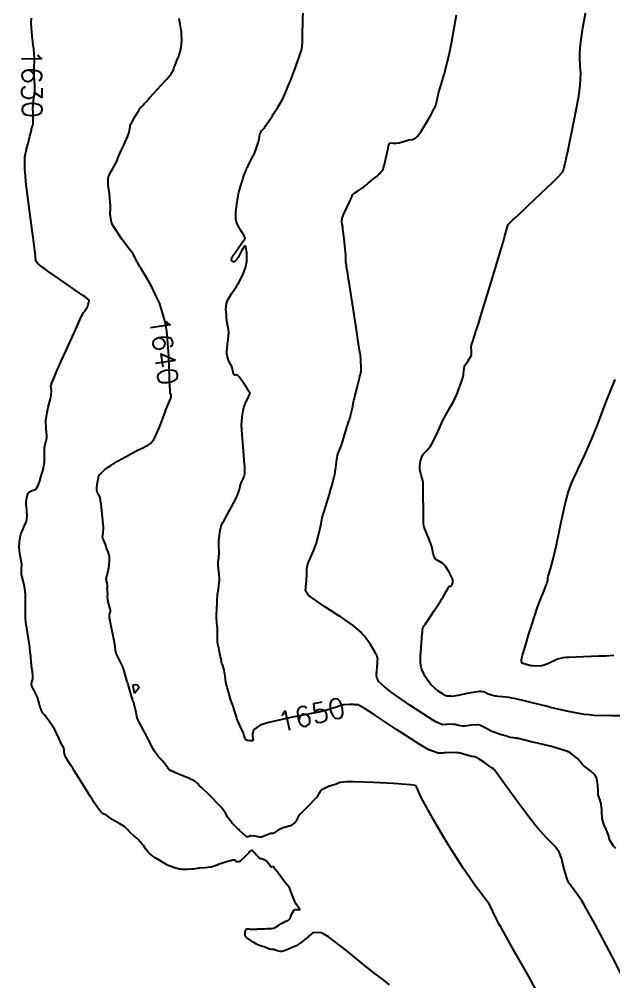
# Model space of a CAD drawing. Header units: metres. Extents: x 837477 to 838477, y 1189014 to 1191014.
# Drawn here: x 837598.3 to 837711.5, y 1189163.6 to 1189346.8 of the extents above; entities that cross this region are included whole.
import ezdxf

# ---------------------------------------------------------------- set-up
doc = ezdxf.new("R2010")
doc.units = ezdxf.units.M
doc.header["$LTSCALE"] = 0.3
doc.layers.add('COTAS 10', color=1, linetype='Continuous')
doc.styles.get("Standard").update_dxf_attribs({"font": 'simplex.shx'})

msp = doc.modelspace()

# ---------------------------------------------------------------- linework, layer by layer
at = {"layer": 'COTAS 10'}
for points, elevation in [([(837713.081, 1189164.614), (837711.18, 1189168.346), (837710.622, 1189169.421), (837710.049, 1189170.514), (837707.862, 1189174.614), (837705.85, 1189178.184), (837705.386, 1189178.943), (837704.964, 1189179.603), (837703.778, 1189181.159), (837702.957, 1189182.271), (837702.765, 1189182.651), (837702.588, 1189183.062), (837702.076, 1189184.809), (837701.667, 1189186.524), (837701.555, 1189186.916), (837701.444, 1189187.272), (837701.046, 1189188.258), (837700.451, 1189189.121), (837700.216, 1189189.399), (837699.949, 1189189.694), (837698.732, 1189190.904), (837696.965, 1189192.834), (837696.353, 1189193.583), (837695.687, 1189194.425), (837692.838, 1189198.244), (837688.704, 1189203.968), (837688.654, 1189204.018), (837688.637, 1189204.03), (837688.618, 1189204.041), (837688.537, 1189204.074), (837688.222, 1189204.277), (837688.054, 1189204.394), (837687.852, 1189204.539), (837686.835, 1189205.283), (837685.787, 1189206.011), (837685.565, 1189206.146), (837685.374, 1189206.251), (837684.93, 1189206.388), (837684.528, 1189206.417), (837684.363, 1189206.454), (837684.175, 1189206.504), (837683.299, 1189206.791), (837682.252, 1189207.077), (837681.955, 1189207.127), (837681.654, 1189207.163), (837680.546, 1189207.189), (837679.469, 1189207.133), (837679.189, 1189207.118), (837678.917, 1189207.103), (837678.002, 1189207.051), (837676.265, 1189207.719), (837675.474, 1189208.158), (837674.55, 1189208.706), (837670.094, 1189211.604), (837665.728, 1189214.518), (837664.86, 1189215.077), (837664.14, 1189215.528), (837662.77, 1189216.264), (837662.272, 1189216.302), (837662.1, 1189216.313), (837661.967, 1189216.321), (837661.915, 1189216.324), (837661.126, 1189216.369), (837660.213, 1189216.314), (837659.949, 1189216.263), (837659.68, 1189216.196), (837658.668, 1189215.822), (837656.747, 1189215.241), (837655.905, 1189215.043), (837654.927, 1189214.829), (837650.276, 1189213.921), (837645.774, 1189212.935), (837644.891, 1189212.671), (837644.165, 1189212.411), (837643.48, 1189211.938), (837642.856, 1189211.508), (837642.669, 1189210.724), (837642.652, 1189210.54), (837642.649, 1189210.37), (837642.76, 1189209.872), (837642.799, 1189209.554), (837642.751, 1189209.496), (837642.677, 1189209.452), (837642.194, 1189209.403), (837641.649, 1189209.518), (837641.534, 1189209.578), (837641.436, 1189209.65), (837641.215, 1189210.009), (837641.118, 1189210.373), (837641.099, 1189210.447), (837641.082, 1189210.51), (837641.05, 1189210.643), (837640.934, 1189210.921), (837640.865, 1189211.076), (837640.78, 1189211.264), (837640.339, 1189212.223), (837639.838, 1189213.384), (837639.715, 1189213.699), (837639.599, 1189214.012), (837639.237, 1189215.119), (837638.967, 1189216.021), (837638.909, 1189216.204), (837638.858, 1189216.358), (837638.736, 1189216.672), (837638.616, 1189216.997), (837638.567, 1189217.157), (837638.511, 1189217.348), (837638.249, 1189218.291), (837637.989, 1189219.228), (837637.933, 1189219.415), (837637.885, 1189219.571), (837637.771, 1189219.872), (837637.679, 1189220.22), (837637.646, 1189220.405), (837637.608, 1189220.629), (837637.441, 1189221.761), (837637.261, 1189222.913), (837637.215, 1189223.149), (837637.172, 1189223.349), (837637.029, 1189223.776), (837636.922, 1189223.951), (837636.901, 1189223.993), (837636.884, 1189224.032), (837636.854, 1189224.148), (837636.794, 1189224.495), (837636.758, 1189224.679), (837636.713, 1189224.901), (837636.483, 1189226.022), (837636.245, 1189227.142), (837636.196, 1189227.364), (837636.154, 1189227.548), (837636.062, 1189227.894), (837636.026, 1189228.209), (837636.02, 1189228.373), (837636.015, 1189228.571), (837636.008, 1189229.563), (837635.994, 1189230.672), (837635.984, 1189230.943), (837635.972, 1189231.198), (837635.905, 1189231.992), (837635.85, 1189232.812), (837635.844, 1189233.085), (837635.843, 1189233.377), (837635.873, 1189234.597), (837635.92, 1189235.712), (837635.929, 1189235.939), (837635.936, 1189236.129), (837635.948, 1189236.52), (837635.988, 1189236.894), (837636.013, 1189237.075), (837636.044, 1189237.288), (837636.206, 1189238.337), (837636.346, 1189239.554), (837636.363, 1189239.873), (837636.37, 1189240.185), (837636.316, 1189241.249), (837636.216, 1189242.098), (837636.194, 1189242.275), (837636.175, 1189242.426), (837636.129, 1189242.762), (837636.131, 1189243.1), (837636.142, 1189243.252), (837636.158, 1189243.431), (837636.257, 1189244.287), (837636.339, 1189245.217), (837636.346, 1189245.441), (837636.346, 1189245.65), (837636.285, 1189246.286), (837636.235, 1189246.96), (837636.242, 1189247.194), (837636.257, 1189247.448), (837636.385, 1189248.535), (837636.552, 1189249.561), (837636.591, 1189249.777), (837636.628, 1189249.963), (837636.739, 1189250.387), (837637.046, 1189250.987), (837637.206, 1189251.284), (837637.4, 1189251.638), (837638.372, 1189253.387), (837639.362, 1189255.249), (837639.567, 1189255.673), (837639.742, 1189256.057), (837640.124, 1189257.116), (837640.309, 1189257.84), (837640.36, 1189258.014), (837640.412, 1189258.175), (837640.597, 1189258.661), (837640.772, 1189259.049), (837640.817, 1189259.15), (837640.86, 1189259.247), (837641.004, 1189259.572), (837641.122, 1189259.878), (837641.149, 1189259.963), (837641.173, 1189260.049), (837641.242, 1189260.359), (837641.232, 1189261.2), (837641.207, 1189261.619), (837641.172, 1189262.12), (837640.966, 1189264.604), (837640.751, 1189267.04), (837640.711, 1189267.511), (837640.679, 1189267.894), (837640.632, 1189268.54), (837640.64, 1189268.617), (837640.644, 1189268.667), (837640.654, 1189268.77), (837640.655, 1189268.909), (837640.651, 1189268.957), (837640.646, 1189269.01), (837640.614, 1189269.236), (837640.6, 1189269.679), (837640.607, 1189269.869), (837640.617, 1189270.088), (837640.692, 1189271.121), (837640.87, 1189272.298), (837640.945, 1189272.608), (837641.031, 1189272.911), (837641.436, 1189273.945), (837641.833, 1189274.77), (837641.914, 1189274.941), (837641.982, 1189275.086), (837642.124, 1189275.403), (837642.176, 1189275.529), (837642.187, 1189275.554), (837642.197, 1189275.575), (837642.222, 1189275.617), (837642.231, 1189275.631), (837642.23, 1189275.634), (837642.228, 1189275.638), (837642.21, 1189275.65), (837642.151, 1189275.721), (837642.124, 1189275.762), (837642.092, 1189275.812), (837641.936, 1189276.069), (837641.645, 1189276.538), (837641.528, 1189276.722), (837641.395, 1189276.929), (837640.784, 1189277.875), (837640.159, 1189278.73), (837640.017, 1189278.881), (837639.889, 1189278.994), (837639.539, 1189279.094), (837639.313, 1189279.033), (837639.264, 1189279.045), (837639.22, 1189279.07), (837639.106, 1189279.267), (837639.018, 1189279.593), (837638.989, 1189279.699), (837638.96, 1189279.813), (837638.839, 1189280.281), (837638.65, 1189280.837), (837638.577, 1189281.005), (837638.494, 1189281.18), (837638.123, 1189281.864), (837637.829, 1189282.776), (837637.797, 1189283.095), (837637.785, 1189283.442), (837637.917, 1189284.936), (837638.106, 1189286.402), (837638.131, 1189286.732), (837638.143, 1189287.029), (837638.086, 1189287.826), (837637.962, 1189288.416), (837637.932, 1189288.582), (837637.903, 1189288.749), (837637.816, 1189289.364), (837637.74, 1189290.083), (837637.719, 1189290.316), (837637.698, 1189290.564), (837637.623, 1189291.583), (837637.745, 1189292.731), (837637.849, 1189293.061), (837637.983, 1189293.396), (837638.721, 1189294.649), (837639.614, 1189295.968), (837639.847, 1189296.344), (837640.073, 1189296.726), (837640.837, 1189298.146), (837641.398, 1189299.675), (837641.496, 1189300.126), (837641.569, 1189300.588), (837641.627, 1189302.356), (837641.401, 1189303.533), (837641.295, 1189303.623), (837641.171, 1189303.61), (837640.567, 1189302.709), (837639.926, 1189301.438), (837639.778, 1189301.191), (837639.643, 1189300.99), (837639.264, 1189300.644), (837638.996, 1189300.65), (837638.932, 1189300.67), (837638.871, 1189300.699), (837638.687, 1189300.872), (837638.77, 1189301.351), (837638.878, 1189301.572), (837639.023, 1189301.832), (837639.854, 1189303.09), (837640.725, 1189304.32), (837640.895, 1189304.561), (837641.033, 1189304.76), (837641.278, 1189305.12), (837641.178, 1189305.401), (837641.1, 1189305.549), (837641.001, 1189305.729), (837640.459, 1189306.635), (837639.896, 1189307.626), (837639.783, 1189307.86), (837639.688, 1189308.076), (837639.498, 1189308.71), (837639.489, 1189309.468), (837639.507, 1189309.763), (837639.535, 1189310.095), (837639.711, 1189311.599), (837639.958, 1189313.183), (837640.03, 1189313.565), (837640.105, 1189313.923), (837640.388, 1189315.01), (837640.68, 1189315.91), (837640.759, 1189316.149), (837640.838, 1189316.384), (837641.117, 1189317.196), (837641.351, 1189317.851), (837641.402, 1189317.986), (837641.446, 1189318.102), (837641.553, 1189318.354), (837641.689, 1189318.622), (837641.751, 1189318.747), (837641.824, 1189318.894), (837642.178, 1189319.609), (837642.536, 1189320.324), (837642.612, 1189320.471), (837642.678, 1189320.596), (837642.831, 1189320.861), (837642.977, 1189321.161), (837643.039, 1189321.308), (837643.11, 1189321.482), (837643.443, 1189322.341), (837643.768, 1189323.291), (837643.834, 1189323.522), (837643.889, 1189323.74), (837644.003, 1189324.415), (837644.103, 1189324.957), (837644.151, 1189325.091), (837644.206, 1189325.219), (837644.478, 1189325.622), (837644.876, 1189326.117), (837645.012, 1189326.302), (837645.158, 1189326.508), (837645.779, 1189327.425), (837646.458, 1189328.458), (837646.643, 1189328.738), (837646.825, 1189329.014), (837647.468, 1189329.986), (837648.093, 1189331.026), (837648.263, 1189331.345), (837648.433, 1189331.677), (837649.036, 1189332.988), (837649.684, 1189334.586), (837649.882, 1189335.098), (837650.088, 1189335.641), (837650.897, 1189337.855), (837651.604, 1189339.829), (837651.745, 1189340.22), (837651.863, 1189340.544), (837652.091, 1189341.153), (837652.168, 1189342.426), (837652.19, 1189343.169), (837652.214, 1189344.08), (837652.302, 1189348.779)], 1650), ([(837713.834, 1189214.206), (837711.055, 1189214.171), (837707.684, 1189214.269), (837706.761, 1189214.353), (837705.842, 1189214.462), (837702.557, 1189215.058), (837699.404, 1189215.803), (837698.568, 1189216.005), (837697.748, 1189216.204), (837694.917, 1189216.91), (837692.543, 1189217.47), (837692.011, 1189217.579), (837691.533, 1189217.667), (837690.256, 1189217.818), (837689.378, 1189217.876), (837689.151, 1189217.905), (837688.93, 1189217.94), (837688.193, 1189218.116), (837687.569, 1189218.338), (837687.42, 1189218.402), (837687.281, 1189218.468), (837686.868, 1189218.715), (837686.153, 1189218.827), (837685.825, 1189218.807), (837685.44, 1189218.766), (837683.58, 1189218.431), (837681.756, 1189218.058), (837681.394, 1189217.992), (837681.094, 1189217.942), (837680.526, 1189217.896), (837680.359, 1189217.941), (837680.311, 1189217.949), (837680.264, 1189217.955), (837680.087, 1189217.959), (837679.915, 1189217.95), (837679.871, 1189217.948), (837679.828, 1189217.945), (837679.682, 1189217.937), (837679.337, 1189218.09), (837679.168, 1189218.189), (837678.967, 1189218.312), (837677.978, 1189218.963), (837676.879, 1189219.876), (837676.609, 1189220.164), (837676.354, 1189220.468), (837675.558, 1189221.693), (837674.994, 1189222.908), (837674.885, 1189223.204), (837674.796, 1189223.484), (837674.647, 1189224.352), (837674.671, 1189225.386), (837674.692, 1189225.77), (837674.719, 1189226.197), (837674.866, 1189228.095), (837675.016, 1189229.848), (837675.045, 1189230.184), (837675.068, 1189230.456), (837675.106, 1189230.898), (837675.109, 1189230.923), (837675.11, 1189230.931), (837675.112, 1189230.939), (837675.12, 1189230.975), (837675.146, 1189231.031), (837675.159, 1189231.053), (837675.175, 1189231.077), (837675.253, 1189231.185), (837675.614, 1189231.711), (837675.808, 1189231.998), (837676.042, 1189232.346), (837677.23, 1189234.115), (837678.475, 1189236.013), (837678.746, 1189236.443), (837678.984, 1189236.831), (837679.578, 1189237.886), (837679.919, 1189238.516), (837679.998, 1189238.637), (837680.069, 1189238.734), (837680.272, 1189238.89), (837680.41, 1189238.904), (837680.442, 1189238.912), (837680.471, 1189238.921), (837680.551, 1189238.971), (837680.63, 1189239.092), (837680.659, 1189239.148), (837680.69, 1189239.212), (837680.827, 1189239.524), (837680.804, 1189240.079), (837680.735, 1189240.297), (837680.639, 1189240.543), (837680.064, 1189241.665), (837679.333, 1189242.753), (837679.139, 1189242.977), (837678.947, 1189243.169), (837678.285, 1189243.583), (837677.746, 1189243.823), (837677.633, 1189243.904), (837677.536, 1189243.991), (837677.314, 1189244.359), (837677.202, 1189244.726), (837677.175, 1189244.813), (837677.149, 1189244.893), (837677.066, 1189245.127), (837677.008, 1189245.343), (837676.998, 1189245.411), (837676.99, 1189245.483), (837676.981, 1189245.772), (837676.845, 1189246.362), (837676.756, 1189246.623), (837676.646, 1189246.927), (837676.064, 1189248.377), (837675.493, 1189249.807), (837675.389, 1189250.098), (837675.308, 1189250.344), (837675.213, 1189250.851), (837675.254, 1189251.306), (837675.259, 1189251.519), (837675.261, 1189251.768), (837675.248, 1189252.981), (837675.217, 1189254.282), (837675.208, 1189254.586), (837675.198, 1189254.867), (837675.164, 1189255.681), (837675.147, 1189256.37), (837675.15, 1189256.573), (837675.155, 1189256.78), (837675.199, 1189257.571), (837675.18, 1189258.45), (837675.144, 1189258.712), (837675.096, 1189258.984), (837674.816, 1189260.034), (837674.572, 1189261.122), (837674.546, 1189261.417), (837674.54, 1189261.709), (837674.668, 1189262.741), (837674.996, 1189263.652), (837675.116, 1189263.869), (837675.248, 1189264.07), (837675.83, 1189264.665), (837676.557, 1189265.52), (837676.782, 1189265.885), (837677.017, 1189266.306), (837677.947, 1189268.285), (837678.905, 1189270.41), (837679.156, 1189270.922), (837679.401, 1189271.401), (837680.237, 1189272.853), (837680.946, 1189274.039), (837681.11, 1189274.351), (837681.262, 1189274.655), (837681.695, 1189275.691), (837682.034, 1189276.645), (837682.126, 1189276.897), (837682.218, 1189277.145), (837682.543, 1189277.995), (837682.799, 1189278.794), (837682.848, 1189279.008), (837682.886, 1189279.22), (837682.946, 1189279.96), (837683.064, 1189280.683), (837683.14, 1189280.885), (837683.235, 1189281.086), (837683.734, 1189281.818), (837684.21, 1189282.552), (837684.291, 1189282.755), (837684.349, 1189282.958), (837684.375, 1189283.693), (837684.34, 1189284.426), (837684.36, 1189284.629), (837684.394, 1189284.831), (837684.624, 1189285.561), (837685.351, 1189287.723), (837685.698, 1189288.829), (837686.108, 1189290.153), (837688.115, 1189296.768), (837690.068, 1189303.286), (837690.444, 1189304.55), (837690.749, 1189305.58), (837691.256, 1189307.345), (837691.299, 1189307.551), (837691.311, 1189307.598), (837691.323, 1189307.641), (837691.369, 1189307.758), (837692.184, 1189308.556), (837692.682, 1189309.028), (837693.297, 1189309.609), (837696.498, 1189312.612), (837699.716, 1189315.654), (837700.341, 1189316.258), (837700.85, 1189316.76), (837701.73, 1189317.713), (837701.846, 1189317.993), (837701.874, 1189318.07), (837701.9, 1189318.146), (837701.983, 1189318.422), (837702.062, 1189318.736), (837702.087, 1189318.838), (837702.113, 1189318.945), (837702.218, 1189319.386), (837702.54, 1189320.893), (837702.704, 1189321.673), (837702.9, 1189322.61), (837703.875, 1189327.305), (837704.802, 1189332.203), (837704.968, 1189333.268), (837705.093, 1189334.207), (837705.217, 1189336.546), (837705.102, 1189337.85), (837705.076, 1189338.137), (837705.054, 1189338.391), (837704.998, 1189339.039), (837704.985, 1189339.668), (837704.991, 1189339.91), (837705, 1189340.181), (837705.067, 1189341.405), (837705.317, 1189343.48), (837705.443, 1189344.288), (837705.593, 1189345.197), (837706.337, 1189349.324)], 1670), ([(837668.788, 1189162.998), (837667.659, 1189163.831), (837665.791, 1189165.251), (837665.075, 1189165.822), (837664.272, 1189166.469), (837660.655, 1189169.447), (837657.127, 1189172.099), (837656.381, 1189172.54), (837655.735, 1189172.855), (837654.233, 1189172.935), (837653.485, 1189172.282), (837653.314, 1189172.134), (837653.159, 1189172), (837652.731, 1189171.637), (837652.358, 1189171.343), (837652.237, 1189171.253), (837652.109, 1189171.159), (837651.584, 1189170.788), (837651.009, 1189170.424), (837650.85, 1189170.335), (837650.69, 1189170.25), (837650.111, 1189169.985), (837649.546, 1189169.76), (837649.395, 1189169.7), (837649.246, 1189169.642), (837648.728, 1189169.441), (837648.218, 1189169.324), (837648.074, 1189169.32), (837647.93, 1189169.326), (837647.398, 1189169.45), (837646.9, 1189169.613), (837646.776, 1189169.645), (837646.658, 1189169.671), (837646.285, 1189169.716), (837645.962, 1189169.752), (837645.876, 1189169.772), (837645.792, 1189169.796), (837645.502, 1189169.919), (837645.157, 1189170.078), (837645.038, 1189170.125), (837644.909, 1189170.173), (837644.36, 1189170.356), (837643.823, 1189170.539), (837643.702, 1189170.587), (837643.592, 1189170.634), (837643.295, 1189170.792), (837643.024, 1189170.971), (837642.931, 1189171.03), (837642.829, 1189171.093), (837642.397, 1189171.357), (837641.985, 1189171.617), (837641.896, 1189171.677), (837641.817, 1189171.733), (837641.626, 1189171.893), (837641.511, 1189172.025), (837641.482, 1189172.062), (837641.453, 1189172.101), (837641.356, 1189172.243), (837641.285, 1189172.386), (837641.272, 1189172.425), (837641.262, 1189172.464), (837641.249, 1189172.602), (837641.255, 1189172.744), (837641.256, 1189172.786), (837641.256, 1189172.829), (837641.257, 1189172.994), (837641.279, 1189173.17), (837641.293, 1189173.221), (837641.311, 1189173.272), (837641.406, 1189173.464), (837641.565, 1189173.607), (837641.624, 1189173.627), (837641.689, 1189173.639), (837641.976, 1189173.614), (837642.324, 1189173.558), (837642.427, 1189173.55), (837642.533, 1189173.546), (837642.939, 1189173.559), (837643.39, 1189173.591), (837643.524, 1189173.599), (837643.661, 1189173.606), (837644.189, 1189173.627), (837644.713, 1189173.645), (837644.848, 1189173.651), (837644.978, 1189173.656), (837645.413, 1189173.675), (837645.796, 1189173.689), (837645.894, 1189173.69), (837645.989, 1189173.691), (837646.303, 1189173.686), (837646.685, 1189173.77), (837646.823, 1189173.828), (837646.975, 1189173.9), (837647.637, 1189174.283), (837648.293, 1189174.688), (837648.44, 1189174.774), (837648.572, 1189174.849), (837648.926, 1189175.026), (837649.178, 1189175.129), (837649.246, 1189175.157), (837649.313, 1189175.185), (837649.551, 1189175.288), (837649.793, 1189175.537), (837649.862, 1189175.658), (837649.933, 1189175.802), (837650.197, 1189176.508), (837650.528, 1189177.151), (837650.64, 1189177.255), (837650.761, 1189177.326), (837651.272, 1189177.315), (837651.643, 1189177.238), (837651.676, 1189177.268), (837651.678, 1189177.32), (837651.431, 1189177.693), (837650.99, 1189178.347), (837650.869, 1189178.577), (837650.749, 1189178.827), (837650.323, 1189179.907), (837649.944, 1189180.922), (837649.854, 1189181.133), (837649.77, 1189181.312), (837649.521, 1189181.704), (837649.166, 1189182.117), (837649.015, 1189182.309), (837648.842, 1189182.535), (837648.028, 1189183.635), (837647.241, 1189184.707), (837647.086, 1189184.917), (837646.957, 1189185.088), (837646.717, 1189185.391), (837646.635, 1189185.43), (837646.607, 1189185.436), (837646.576, 1189185.439), (837646.443, 1189185.43), (837646.321, 1189185.41), (837646.276, 1189185.401), (837646.238, 1189185.39), (837646.152, 1189185.49), (837646.102, 1189185.556), (837646.04, 1189185.638), (837645.719, 1189186.073), (837645.325, 1189186.52), (837645.217, 1189186.61), (837645.109, 1189186.685), (837644.721, 1189186.834), (837644.347, 1189186.937), (837644.248, 1189186.983), (837644.151, 1189187.037), (837643.813, 1189187.295), (837643.5, 1189187.605), (837643.418, 1189187.691), (837643.338, 1189187.778), (837643.063, 1189188.095), (837642.829, 1189188.357), (837642.774, 1189188.409), (837642.724, 1189188.453), (837642.577, 1189188.54), (837642.481, 1189188.564), (837642.462, 1189188.568), (837642.447, 1189188.572), (837642.422, 1189188.578), (837642.235, 1189188.388), (837642.118, 1189188.267), (837641.973, 1189188.118), (837641.214, 1189187.335), (837640.406, 1189186.6), (837640.23, 1189186.482), (837640.076, 1189186.4), (837639.691, 1189186.413), (837639.47, 1189186.611), (837639.419, 1189186.647), (837639.371, 1189186.675), (837639.234, 1189186.707), (837639.117, 1189186.69), (837639.083, 1189186.686), (837639.047, 1189186.683), (837638.91, 1189186.676), (837638.553, 1189186.598), (837638.379, 1189186.551), (837638.172, 1189186.492), (837637.151, 1189186.186), (837636.129, 1189185.857), (837635.921, 1189185.784), (837635.746, 1189185.719), (837635.384, 1189185.549), (837635.029, 1189185.434), (837634.859, 1189185.404), (837634.657, 1189185.374), (837633.668, 1189185.273), (837632.656, 1189185.184), (837632.44, 1189185.162), (837632.253, 1189185.141), (837631.807, 1189185.074), (837631.408, 1189185.014), (837631.248, 1189184.997), (837631.068, 1189184.98), (837630.243, 1189184.918), (837629.283, 1189184.933), (837629.019, 1189184.965), (837628.754, 1189185.009), (837627.803, 1189185.268), (837627.004, 1189185.562), (837626.836, 1189185.628), (837626.69, 1189185.687), (837626.357, 1189185.847), (837626.04, 1189186.04), (837625.904, 1189186.12), (837625.749, 1189186.212), (837625.015, 1189186.641), (837624.275, 1189187.081), (837624.115, 1189187.18), (837623.975, 1189187.269), (837623.631, 1189187.507), (837623.423, 1189187.673), (837623.368, 1189187.717), (837623.314, 1189187.759), (837623.131, 1189187.904), (837622.9, 1189188.139), (837622.816, 1189188.239), (837622.725, 1189188.353), (837622.323, 1189188.89), (837621.892, 1189189.477), (837621.781, 1189189.623), (837621.674, 1189189.763), (837621.318, 1189190.208), (837620.921, 1189190.636), (837620.787, 1189190.764), (837620.643, 1189190.898), (837620.038, 1189191.416), (837619.452, 1189191.922), (837619.32, 1189192.048), (837619.2, 1189192.168), (837618.879, 1189192.55), (837618.507, 1189192.924), (837618.357, 1189193.039), (837618.185, 1189193.159), (837617.394, 1189193.635), (837616.531, 1189194.132), (837616.315, 1189194.266), (837616.108, 1189194.398), (837615.444, 1189194.858), (837614.917, 1189195.22), (837614.797, 1189195.289), (837614.688, 1189195.345), (837614.39, 1189195.435), (837614.089, 1189195.602), (837613.98, 1189195.707), (837613.858, 1189195.836), (837613.325, 1189196.513), (837612.491, 1189197.75), (837612.18, 1189198.232), (837611.835, 1189198.775), (837610.301, 1189201.243), (837608.79, 1189203.68), (837608.459, 1189204.203), (837608.167, 1189204.661), (837607.428, 1189205.77), (837607.039, 1189206.406), (837606.967, 1189206.567), (837606.911, 1189206.72), (837606.838, 1189207.217), (837606.839, 1189207.612), (837606.83, 1189207.702), (837606.817, 1189207.783), (837606.735, 1189208.003), (837606.531, 1189208.381), (837606.441, 1189208.561), (837606.335, 1189208.774), (837605.834, 1189209.818), (837605.334, 1189210.869), (837605.231, 1189211.087), (837605.142, 1189211.274), (837604.948, 1189211.683), (837604.742, 1189212.031), (837604.645, 1189212.178), (837604.532, 1189212.348), (837603.982, 1189213.144), (837603.395, 1189213.959), (837603.259, 1189214.14), (837603.134, 1189214.301), (837602.779, 1189214.722), (837602.496, 1189215.192), (837602.416, 1189215.384), (837602.336, 1189215.603), (837602.042, 1189216.617), (837601.707, 1189217.724), (837601.601, 1189218.002), (837601.488, 1189218.268), (837601.033, 1189219.122), (837600.679, 1189219.831), (837600.63, 1189220.005), (837600.604, 1189220.17), (837600.685, 1189220.682), (837600.833, 1189221.245), (837600.847, 1189221.441), (837600.85, 1189221.655), (837600.766, 1189222.574), (837600.619, 1189223.659), (837600.582, 1189223.978), (837600.548, 1189224.305), (837600.438, 1189225.553), (837600.308, 1189226.905), (837600.26, 1189227.298), (837600.208, 1189227.698), (837599.976, 1189229.209), (837599.747, 1189230.594), (837599.695, 1189230.915), (837599.649, 1189231.208), (837599.525, 1189232.042), (837599.461, 1189232.803), (837599.452, 1189233.051), (837599.447, 1189233.315), (837599.462, 1189234.405), (837599.482, 1189235.583), (837599.48, 1189235.904), (837599.475, 1189236.222), (837599.431, 1189237.351), (837599.317, 1189238.454), (837599.268, 1189238.757), (837599.211, 1189239.058), (837598.943, 1189240.133), (837598.714, 1189241.098), (837598.682, 1189241.329), (837598.663, 1189241.544), (837598.709, 1189242.192), (837598.761, 1189242.861), (837598.747, 1189243.09), (837598.719, 1189243.338), (837598.515, 1189244.391), (837598.307, 1189245.56), (837598.278, 1189245.88), (837598.262, 1189246.2), (837598.304, 1189247.343), (837598.507, 1189248.458), (837598.591, 1189248.76), (837598.688, 1189249.06), (837599.14, 1189250.116), (837599.561, 1189251.093), (837599.638, 1189251.342), (837599.698, 1189251.582), (837599.77, 1189252.371), (837599.722, 1189253.053), (837599.705, 1189253.225), (837599.688, 1189253.39), (837599.613, 1189253.928), (837599.58, 1189254.512), (837599.589, 1189254.706), (837599.606, 1189254.915), (837599.73, 1189255.784), (837599.988, 1189256.566), (837600.088, 1189256.719), (837600.201, 1189256.844), (837600.714, 1189257.067), (837601.242, 1189257.226), (837601.365, 1189257.311), (837601.477, 1189257.414), (837601.796, 1189257.935), (837602.035, 1189258.579), (837602.097, 1189258.76), (837602.157, 1189258.942), (837602.36, 1189259.606), (837602.553, 1189260.28), (837602.608, 1189260.469), (837602.662, 1189260.658), (837602.865, 1189261.346), (837603.018, 1189262.162), (837603.043, 1189262.43), (837603.06, 1189262.718), (837603.055, 1189263.913), (837603.063, 1189265.084), (837603.088, 1189265.358), (837603.123, 1189265.609), (837603.331, 1189266.33), (837603.508, 1189267.068), (837603.524, 1189267.33), (837603.526, 1189267.617), (837603.41, 1189268.86), (837603.342, 1189270.346), (837603.373, 1189270.786), (837603.426, 1189271.238), (837603.799, 1189272.976), (837604.2, 1189274.567), (837604.271, 1189274.927), (837604.325, 1189275.252), (837604.374, 1189276.134), (837604.323, 1189276.668), (837604.314, 1189276.773), (837604.306, 1189276.86), (837604.298, 1189277.023), (837604.303, 1189277.062), (837604.305, 1189277.072), (837604.306, 1189277.082), (837604.312, 1189277.111), (837604.385, 1189277.31), (837604.43, 1189277.426), (837604.484, 1189277.568), (837604.766, 1189278.302), (837605.211, 1189279.377), (837605.367, 1189279.734), (837605.538, 1189280.117), (837606.275, 1189281.717), (837607.146, 1189283.605), (837607.401, 1189284.17), (837607.663, 1189284.753), (837608.659, 1189287.013), (837609.52, 1189288.986), (837609.696, 1189289.389), (837609.845, 1189289.73), (837610.16, 1189290.442), (837610.34, 1189290.765), (837610.405, 1189290.861), (837610.476, 1189290.959), (837610.785, 1189291.333), (837611.094, 1189291.748), (837611.166, 1189291.871), (837611.231, 1189291.998), (837611.413, 1189292.485), (837611.521, 1189292.927), (837611.539, 1189293.024), (837611.552, 1189293.11), (837611.555, 1189293.333), (837610.801, 1189293.952), (837610.336, 1189294.288), (837609.761, 1189294.696), (837606.759, 1189296.764), (837603.718, 1189298.859), (837603.119, 1189299.285), (837602.624, 1189299.643), (837601.713, 1189300.375), (837601.533, 1189300.633), (837601.5, 1189300.692), (837601.474, 1189300.745), (837601.441, 1189300.893), (837601.267, 1189302.352), (837601.153, 1189303.231), (837601.01, 1189304.317), (837600.254, 1189309.959), (837599.543, 1189315.847), (837599.428, 1189317.088), (837599.348, 1189318.16), (837599.356, 1189320.629), (837599.566, 1189321.761), (837599.614, 1189321.99), (837599.658, 1189322.183), (837599.781, 1189322.577), (837599.918, 1189322.978), (837599.972, 1189323.176), (837600.032, 1189323.411), (837600.304, 1189324.574), (837600.569, 1189325.728), (837600.625, 1189325.958), (837600.673, 1189326.151), (837600.78, 1189326.519), (837600.835, 1189326.635), (837600.863, 1189326.699), (837600.91, 1189326.814), (837600.933, 1189327.184), (837600.932, 1189327.376), (837600.927, 1189327.608), (837600.884, 1189328.769), (837600.871, 1189330.093), (837600.885, 1189330.426), (837600.907, 1189330.746), (837601.051, 1189331.78), (837601.198, 1189332.733), (837601.222, 1189333.001), (837601.238, 1189333.27), (837601.236, 1189334.258), (837601.188, 1189335.105), (837601.175, 1189335.287), (837601.162, 1189335.445), (837601.116, 1189335.825), (837601.092, 1189336.262), (837601.092, 1189336.456), (837601.095, 1189336.682), (837601.132, 1189337.762), (837601.165, 1189338.929), (837601.165, 1189339.209), (837601.162, 1189339.471), (837601.12, 1189340.261), (837601.021, 1189341.195), (837600.983, 1189341.547), (837600.939, 1189341.939), (837600.741, 1189343.693), (837600.605, 1189345.149), (837600.578, 1189345.434), (837600.556, 1189345.818), (837600.544, 1189346.159), (837600.587, 1189347.039)], 1630), ([(837696.809, 1189161.714), (837695.747, 1189163.747), (837695.302, 1189164.555), (837694.791, 1189165.468), (837692.401, 1189169.649), (837690.08, 1189173.734), (837689.612, 1189174.588), (837689.22, 1189175.32), (837688.437, 1189176.961), (837688.016, 1189177.874), (837687.852, 1189178.149), (837687.668, 1189178.432), (837686.834, 1189179.533), (837685.627, 1189181.109), (837685.208, 1189181.692), (837684.752, 1189182.34), (837682.799, 1189185.209), (837680.575, 1189188.658), (837679.948, 1189189.67), (837679.316, 1189190.709), (837676.992, 1189194.667), (837675.102, 1189198.061), (837674.743, 1189198.743), (837674.455, 1189199.314), (837674.009, 1189200.446), (837673.828, 1189200.787), (837673.708, 1189200.86), (837673.557, 1189200.923), (837672.759, 1189201.071), (837671.076, 1189201.188), (837670.367, 1189201.231), (837669.554, 1189201.278), (837665.742, 1189201.49), (837662.034, 1189201.643), (837661.286, 1189201.654), (837660.658, 1189201.651), (837659.4, 1189201.526), (837658.992, 1189201.341), (837658.9, 1189201.3), (837658.818, 1189201.263), (837658.599, 1189201.169), (837658.394, 1189201.097), (837658.322, 1189201.075), (837658.241, 1189201.051), (837657.893, 1189200.96), (837657.437, 1189200.82), (837657.289, 1189200.766), (837657.132, 1189200.705), (837656.487, 1189200.434), (837655.884, 1189200.099), (837655.753, 1189199.998), (837655.638, 1189199.895), (837655.355, 1189199.494), (837655.179, 1189199.12), (837655.132, 1189199.034), (837655.086, 1189198.955), (837654.927, 1189198.733), (837654.614, 1189198.401), (837654.472, 1189198.253), (837654.305, 1189198.08), (837653.502, 1189197.254), (837652.654, 1189196.381), (837652.459, 1189196.18), (837652.282, 1189195.996), (837651.784, 1189195.476), (837651.449, 1189195.073), (837651.373, 1189194.963), (837651.305, 1189194.853), (837651.12, 1189194.461), (837650.922, 1189194.085), (837650.845, 1189193.986), (837650.759, 1189193.888), (837650.367, 1189193.55), (837649.884, 1189193.269), (837649.74, 1189193.207), (837649.592, 1189193.152), (837649.019, 1189193.011), (837648.403, 1189192.838), (837648.228, 1189192.763), (837648.05, 1189192.675), (837647.388, 1189192.262), (837646.826, 1189191.89), (837646.712, 1189191.829), (837646.615, 1189191.786), (837646.413, 1189191.785), (837646.196, 1189191.81), (837646.089, 1189191.784), (837645.962, 1189191.744), (837645.335, 1189191.482), (837644.709, 1189191.201), (837644.582, 1189191.15), (837644.475, 1189191.109), (837644.258, 1189191.057), (837644.033, 1189191.099), (837643.921, 1189191.118), (837643.787, 1189191.14), (837643.127, 1189191.247), (837642.448, 1189191.312), (837642.302, 1189191.309), (837642.176, 1189191.296), (837641.874, 1189191.171), (837641.603, 1189191.148), (837641.497, 1189191.199), (837641.377, 1189191.275), (837640.829, 1189191.76), (837640.222, 1189192.37), (837640.064, 1189192.526), (837639.911, 1189192.676), (837639.395, 1189193.17), (837638.939, 1189193.624), (837638.823, 1189193.748), (837638.711, 1189193.872), (837638.345, 1189194.314), (837638.02, 1189194.783), (837637.934, 1189194.923), (837637.85, 1189195.068), (837637.561, 1189195.631), (837636.936, 1189196.504), (837636.64, 1189196.845), (837636.291, 1189197.228), (837634.585, 1189198.97), (837632.892, 1189200.625), (837632.55, 1189200.953), (837632.263, 1189201.225), (837631.686, 1189201.737), (837631.504, 1189201.858), (837631.465, 1189201.882), (837631.432, 1189201.903), (837631.355, 1189201.946), (837631, 1189202.097), (837630.791, 1189202.186), (837630.534, 1189202.295), (837629.206, 1189202.858), (837627.881, 1189203.42), (837627.626, 1189203.527), (837627.42, 1189203.615), (837627.08, 1189203.757), (837627.048, 1189203.767), (837627.037, 1189203.771), (837627.024, 1189203.775), (837626.967, 1189203.793), (837626.911, 1189203.815), (837626.899, 1189203.822), (837626.888, 1189203.828), (837626.86, 1189203.854), (837626.719, 1189204.04), (837626.637, 1189204.148), (837626.537, 1189204.281), (837626.02, 1189204.965), (837625.484, 1189205.657), (837625.372, 1189205.795), (837625.276, 1189205.909), (837625.059, 1189206.127), (837624.853, 1189206.343), (837624.763, 1189206.456), (837624.66, 1189206.592), (837624.169, 1189207.275), (837623.707, 1189207.956), (837623.622, 1189208.09), (837623.556, 1189208.202), (837623.47, 1189208.409), (837623.401, 1189208.632), (837623.345, 1189208.753), (837623.273, 1189208.9), (837622.882, 1189209.646), (837622.482, 1189210.387), (837622.405, 1189210.531), (837622.343, 1189210.65), (837622.241, 1189210.857), (837622.131, 1189211.079), (837622.063, 1189211.206), (837621.979, 1189211.362), (837621.544, 1189212.163), (837621.105, 1189212.969), (837621.019, 1189213.127), (837620.948, 1189213.257), (837620.821, 1189213.493), (837620.746, 1189213.778), (837620.709, 1189213.939), (837620.664, 1189214.136), (837620.442, 1189215.142), (837620.214, 1189216.153), (837620.167, 1189216.353), (837620.125, 1189216.519), (837620.031, 1189216.828), (837619.981, 1189216.916), (837619.967, 1189216.941), (837619.953, 1189216.967), (837619.904, 1189217.066), (837619.801, 1189217.382), (837619.753, 1189217.545), (837619.697, 1189217.74), (837619.15, 1189219.689), (837619.095, 1189219.88), (837619.049, 1189220.037), (837618.954, 1189220.322), (837618.861, 1189220.593), (837618.816, 1189220.74), (837618.763, 1189220.918), (837618.501, 1189221.824), (837618.235, 1189222.741), (837618.18, 1189222.926), (837618.131, 1189223.081), (837618.021, 1189223.395), (837617.903, 1189223.644), (837617.849, 1189223.76), (837617.786, 1189223.895), (837617.484, 1189224.551), (837617.175, 1189225.199), (837617.107, 1189225.329), (837617.048, 1189225.438), (837616.899, 1189225.654), (837616.798, 1189225.853), (837616.768, 1189225.952), (837616.737, 1189226.069), (837616.619, 1189226.65), (837616.498, 1189227.362), (837616.432, 1189227.764), (837616.314, 1189228.502), (837616.151, 1189229.425), (837616.089, 1189229.742), (837616.021, 1189230.087), (837615.715, 1189231.555), (837615.472, 1189232.895), (837615.443, 1189233.158), (837615.43, 1189233.374), (837615.524, 1189233.764), (837615.632, 1189234.009), (837615.628, 1189234.134), (837615.611, 1189234.283), (837615.426, 1189235.026), (837615.206, 1189235.866), (837615.166, 1189236.076), (837615.134, 1189236.276), (837615.096, 1189236.916), (837615.103, 1189237.449), (837615.099, 1189237.581), (837615.094, 1189237.706), (837615.055, 1189238.103), (837615.024, 1189238.398), (837615.024, 1189238.459), (837615.027, 1189238.511), (837615.068, 1189238.626), (837615.094, 1189238.783), (837615.088, 1189238.862), (837615.076, 1189238.957), (837614.986, 1189239.427), (837614.885, 1189239.905), (837614.866, 1189240.005), (837614.852, 1189240.09), (837614.835, 1189240.279), (837614.88, 1189240.508), (837614.905, 1189240.619), (837614.935, 1189240.75), (837615.239, 1189242.038), (837615.269, 1189242.169), (837615.294, 1189242.279), (837615.339, 1189242.506), (837615.364, 1189242.732), (837615.375, 1189242.842), (837615.389, 1189242.973), (837615.454, 1189243.616), (837615.459, 1189244.368), (837615.434, 1189244.568), (837615.398, 1189244.764), (837615.173, 1189245.439), (837614.933, 1189245.987), (837614.887, 1189246.102), (837614.85, 1189246.202), (837614.791, 1189246.428), (837614.748, 1189246.631), (837614.72, 1189246.715), (837614.687, 1189246.811), (837614.509, 1189247.259), (837614.321, 1189247.71), (837614.28, 1189247.807), (837614.244, 1189247.892), (837614.157, 1189248.102), (837614.138, 1189248.322), (837614.146, 1189248.414), (837614.16, 1189248.52), (837614.256, 1189249.012), (837614.308, 1189249.92), (837614.294, 1189250.287), (837614.268, 1189250.705), (837614.069, 1189252.634), (837613.839, 1189254.475), (837613.792, 1189254.837), (837613.753, 1189255.136), (837613.674, 1189255.681), (837613.602, 1189255.875), (837613.566, 1189255.951), (837613.525, 1189256.038), (837613.32, 1189256.435), (837613.123, 1189256.858), (837613.086, 1189256.962), (837613.056, 1189257.059), (837613.013, 1189257.364), (837613.021, 1189257.594), (837613.024, 1189257.645), (837613.027, 1189257.691), (837613.041, 1189257.81), (837613.081, 1189258.03), (837613.101, 1189258.139), (837613.124, 1189258.269), (837613.242, 1189258.913), (837613.359, 1189259.55), (837613.382, 1189259.676), (837613.402, 1189259.781), (837613.442, 1189259.974), (837613.462, 1189260.024), (837613.469, 1189260.037), (837613.477, 1189260.051), (837613.514, 1189260.097), (837613.64, 1189260.219), (837613.705, 1189260.28), (837613.782, 1189260.352), (837614.169, 1189260.711), (837614.556, 1189261.067), (837614.633, 1189261.138), (837614.697, 1189261.197), (837614.822, 1189261.309), (837614.984, 1189261.417), (837615.071, 1189261.473), (837615.178, 1189261.541), (837615.716, 1189261.883), (837616.262, 1189262.231), (837616.372, 1189262.303), (837616.465, 1189262.364), (837616.655, 1189262.498), (837616.858, 1189262.625), (837616.959, 1189262.682), (837617.08, 1189262.75), (837617.68, 1189263.073), (837618.338, 1189263.426), (837618.495, 1189263.512), (837618.641, 1189263.593), (837619.08, 1189263.841), (837619.495, 1189264.076), (837619.626, 1189264.148), (837619.764, 1189264.223), (837620.323, 1189264.519), (837620.919, 1189264.821), (837621.081, 1189264.9), (837621.242, 1189264.976), (837621.812, 1189265.234), (837622.378, 1189265.507), (837622.536, 1189265.594), (837622.695, 1189265.685), (837623.273, 1189266.051), (837623.904, 1189266.817), (837624.096, 1189267.16), (837624.295, 1189267.559), (837625.078, 1189269.472), (837625.841, 1189271.517), (837626.028, 1189272), (837626.205, 1189272.447), (837626.756, 1189273.759), (837627.113, 1189274.656), (837627.167, 1189274.84), (837627.203, 1189274.997), (837627.17, 1189275.335), (837627.045, 1189275.49), (837627.022, 1189275.532), (837627.004, 1189275.573), (837626.982, 1189275.719), (837626.987, 1189275.851), (837626.987, 1189275.884), (837626.986, 1189275.916), (837626.977, 1189276.017), (837626.93, 1189277.106), (837626.904, 1189277.761), (837626.874, 1189278.569), (837626.72, 1189282.76), (837626.334, 1189287.46), (837626.156, 1189288.588), (837625.948, 1189289.641), (837624.943, 1189292.817), (837624.215, 1189294.367), (837623.787, 1189295.275), (837623.484, 1189295.874), (837623.188, 1189296.439), (837622.182, 1189298.186), (837621.39, 1189299.445), (837621.229, 1189299.702), (837621.094, 1189299.919), (837620.819, 1189300.372), (837620.714, 1189300.56), (837620.687, 1189300.61), (837620.66, 1189300.659), (837620.567, 1189300.828), (837620.482, 1189301.015), (837620.459, 1189301.075), (837620.437, 1189301.139), (837620.36, 1189301.402), (837619.926, 1189302.118), (837619.679, 1189302.468), (837619.377, 1189302.884), (837617.824, 1189304.935), (837616.315, 1189307.167), (837616.039, 1189307.697), (837615.825, 1189308.19), (837615.565, 1189309.65), (837615.63, 1189311.001), (837615.62, 1189311.424), (837615.598, 1189311.867), (837615.418, 1189313.646), (837615.223, 1189315.261), (837615.191, 1189315.602), (837615.17, 1189315.896), (837615.172, 1189316.573), (837615.347, 1189317.079), (837615.435, 1189317.264), (837615.539, 1189317.47), (837616.056, 1189318.379), (837616.575, 1189319.275), (837616.68, 1189319.473), (837616.768, 1189319.649), (837616.947, 1189320.104), (837617.103, 1189320.559), (837617.176, 1189320.735), (837617.263, 1189320.933), (837617.686, 1189321.831), (837618.173, 1189322.868), (837618.3, 1189323.154), (837618.424, 1189323.44), (837618.844, 1189324.467), (837619.162, 1189325.323), (837619.222, 1189325.501), (837619.27, 1189325.652), (837619.342, 1189325.985), (837619.347, 1189326.168), (837619.352, 1189326.226), (837619.36, 1189326.286), (837619.402, 1189326.529), (837619.572, 1189326.95), (837619.661, 1189327.122), (837619.767, 1189327.318), (837620.299, 1189328.229), (837620.826, 1189329.107), (837620.929, 1189329.283), (837621.013, 1189329.429), (837621.162, 1189329.717), (837621.234, 1189329.842), (837621.27, 1189329.886), (837621.312, 1189329.933), (837621.521, 1189330.14), (837621.758, 1189330.367), (837621.817, 1189330.427), (837621.874, 1189330.487), (837622.058, 1189330.693), (837622.547, 1189331.242), (837622.796, 1189331.518), (837623.094, 1189331.847), (837624.582, 1189333.485), (837626.061, 1189335.118), (837626.353, 1189335.446), (837626.595, 1189335.719), (837627.045, 1189336.255), (837627.163, 1189336.433), (837627.195, 1189336.482), (837627.226, 1189336.529), (837627.337, 1189336.697), (837627.445, 1189336.877), (837627.475, 1189336.932), (837627.504, 1189336.99), (837627.608, 1189337.216), (837627.72, 1189337.492), (837627.755, 1189337.581), (837627.79, 1189337.675), (837627.93, 1189338.058), (837628.131, 1189338.582), (837628.205, 1189338.764), (837628.288, 1189338.964), (837628.651, 1189339.82), (837628.99, 1189340.861), (837629.056, 1189341.177), (837629.111, 1189341.505), (837629.209, 1189342.789), (837629.178, 1189344.092), (837629.15, 1189344.432), (837629.114, 1189344.763), (837628.916, 1189345.882), (837628.716, 1189346.979)], 1640), ([(837711.844, 1189188.918), (837711.438, 1189189.395), (837710.721, 1189190.504), (837710.561, 1189191.132), (837710.508, 1189191.305), (837710.451, 1189191.477), (837710.21, 1189192.097), (837709.944, 1189192.725), (837709.87, 1189192.904), (837709.796, 1189193.084), (837709.529, 1189193.751), (837709.317, 1189194.454), (837709.278, 1189194.657), (837709.247, 1189194.864), (837709.206, 1189195.64), (837709.194, 1189196.387), (837709.181, 1189196.574), (837709.164, 1189196.754), (837709.07, 1189197.335), (837708.936, 1189197.848), (837708.895, 1189197.985), (837708.852, 1189198.12), (837708.679, 1189198.589), (837708.53, 1189199.234), (837708.501, 1189199.479), (837708.478, 1189199.753), (837708.438, 1189200.985), (837708.219, 1189202.269), (837708.083, 1189202.576), (837707.913, 1189202.862), (837707.027, 1189203.719), (837705.986, 1189204.511), (837705.72, 1189204.756), (837705.462, 1189205.012), (837704.612, 1189206.03), (837703.369, 1189207.048), (837702.865, 1189207.305), (837702.291, 1189207.55), (837699.639, 1189208.344), (837696.928, 1189208.979), (837696.316, 1189209.124), (837695.764, 1189209.256), (837694.274, 1189209.622), (837693.318, 1189209.848), (837693.104, 1189209.891), (837692.911, 1189209.927), (837692.397, 1189209.988), (837691.787, 1189210.09), (837691.534, 1189210.152), (837691.244, 1189210.228), (837689.894, 1189210.624), (837688.461, 1189211.133), (837688.119, 1189211.28), (837687.801, 1189211.431), (837686.851, 1189211.999), (837685.97, 1189212.419), (837685.695, 1189212.476), (837685.407, 1189212.508), (837684.255, 1189212.409), (837683.142, 1189212.237), (837682.878, 1189212.223), (837682.634, 1189212.223), (837681.912, 1189212.343), (837681.305, 1189212.509), (837681.133, 1189212.538), (837680.959, 1189212.559), (837680.316, 1189212.574), (837679.692, 1189212.541), (837679.53, 1189212.533), (837679.372, 1189212.524), (837678.842, 1189212.494), (837677.587, 1189213.049), (837676.973, 1189213.409), (837676.243, 1189213.859), (837672.643, 1189216.229), (837669.082, 1189218.716), (837668.376, 1189219.239), (837667.792, 1189219.692), (837666.698, 1189220.729), (837666.455, 1189221.252), (837666.408, 1189221.38), (837666.37, 1189221.5), (837666.306, 1189221.874), (837666.316, 1189222.319), (837666.325, 1189222.484), (837666.337, 1189222.668), (837666.4, 1189223.485), (837666.468, 1189224.297), (837666.483, 1189224.478), (837666.496, 1189224.64), (837666.527, 1189225.066), (837666.322, 1189225.662), (837666.186, 1189225.931), (837666.016, 1189226.245), (837665.116, 1189227.753), (837663.929, 1189229.406), (837663.579, 1189229.812), (837663.219, 1189230.194), (837661.84, 1189231.385), (837660.124, 1189232.577), (837659.552, 1189232.96), (837658.938, 1189233.366), (837656.368, 1189235.024), (837654.087, 1189236.575), (837653.654, 1189236.914), (837653.307, 1189237.214), (837652.774, 1189237.972), (837652.813, 1189238.483), (837652.827, 1189238.627), (837652.842, 1189238.772), (837652.908, 1189239.307), (837652.969, 1189239.897), (837652.98, 1189240.078), (837652.989, 1189240.265), (837653.003, 1189241.003), (837653.017, 1189241.73), (837653.026, 1189241.91), (837653.038, 1189242.08), (837653.101, 1189242.621), (837653.278, 1189243.236), (837653.361, 1189243.453), (837653.459, 1189243.691), (837653.939, 1189244.721), (837654.493, 1189246.025), (837654.639, 1189246.435), (837654.781, 1189246.867), (837655.266, 1189248.604), (837655.645, 1189250.188), (837655.719, 1189250.524), (837655.781, 1189250.815), (837655.896, 1189251.492), (837655.942, 1189251.866), (837655.96, 1189251.965), (837655.98, 1189252.062), (837656.072, 1189252.397), (837656.185, 1189252.735), (837656.219, 1189252.834), (837656.254, 1189252.935), (837656.387, 1189253.318), (837656.578, 1189253.906), (837656.648, 1189254.136), (837656.726, 1189254.395), (837657.074, 1189255.57), (837657.45, 1189256.873), (837657.546, 1189257.211), (837657.639, 1189257.539), (837657.946, 1189258.646), (837658.183, 1189259.517), (837658.23, 1189259.698), (837658.271, 1189259.852), (837658.353, 1189260.191), (837658.413, 1189260.571), (837658.439, 1189260.752), (837658.47, 1189260.965), (837658.615, 1189262.008), (837658.755, 1189263.036), (837658.783, 1189263.241), (837658.805, 1189263.411), (837658.847, 1189263.735), (837658.916, 1189263.956), (837658.957, 1189264.061), (837659.007, 1189264.186), (837659.264, 1189264.794), (837659.61, 1189265.7), (837659.716, 1189266.012), (837659.826, 1189266.351), (837660.259, 1189267.797), (837660.647, 1189269.138), (837660.729, 1189269.411), (837660.799, 1189269.641), (837660.959, 1189270.117), (837661.044, 1189270.321), (837661.09, 1189270.437), (837661.172, 1189270.655), (837661.278, 1189271.005), (837661.316, 1189271.147), (837661.358, 1189271.309), (837661.54, 1189272.055), (837661.714, 1189272.827), (837661.751, 1189273.005), (837661.783, 1189273.168), (837661.856, 1189273.626), (837661.995, 1189274.319), (837662.069, 1189274.631), (837662.158, 1189274.993), (837662.607, 1189276.733), (837663.055, 1189278.485), (837663.144, 1189278.855), (837663.218, 1189279.175), (837663.355, 1189279.914), (837663.377, 1189280.331), (837663.377, 1189280.447), (837663.375, 1189280.564), (837663.347, 1189280.989), (837663.31, 1189281.429), (837663.302, 1189281.555), (837663.295, 1189281.684), (837663.279, 1189282.164), (837663.252, 1189282.662), (837663.238, 1189282.801), (837663.222, 1189282.941), (837663.141, 1189283.452), (837662.879, 1189285.051), (837662.748, 1189285.878), (837662.593, 1189286.87), (837661.824, 1189291.84), (837661.07, 1189296.727), (837660.924, 1189297.667), (837660.806, 1189298.429), (837660.604, 1189299.689), (837660.586, 1189299.78), (837660.582, 1189299.83), (837660.585, 1189299.916), (837660.588, 1189300.001), (837660.584, 1189300.047), (837660.569, 1189300.129), (837660.54, 1189300.226), (837660.529, 1189300.257), (837660.517, 1189300.291), (837660.465, 1189300.432), (837660.428, 1189300.612), (837660.425, 1189300.671), (837660.426, 1189300.734), (837660.456, 1189300.992), (837660.445, 1189301.696), (837660.419, 1189302.039), (837660.385, 1189302.447), (837660.179, 1189304.458), (837659.946, 1189306.457), (837659.894, 1189306.858), (837659.848, 1189307.193), (837659.725, 1189307.851), (837659.665, 1189308.101), (837659.659, 1189308.179), (837659.657, 1189308.26), (837659.686, 1189308.583), (837659.747, 1189308.903), (837659.764, 1189308.983), (837659.783, 1189309.058), (837659.853, 1189309.294), (837660.014, 1189309.676), (837660.09, 1189309.843), (837660.18, 1189310.037), (837660.616, 1189310.956), (837661.218, 1189312.208), (837661.38, 1189312.545), (837661.454, 1189312.705), (837661.475, 1189312.752), (837661.496, 1189312.8), (837661.573, 1189312.983), (837661.64, 1189313.16), (837661.654, 1189313.205), (837661.668, 1189313.248), (837661.702, 1189313.388), (837661.898, 1189313.598), (837662.013, 1189313.684), (837662.154, 1189313.783), (837662.884, 1189314.243), (837663.629, 1189314.708), (837663.78, 1189314.81), (837663.906, 1189314.9), (837664.162, 1189315.128), (837664.421, 1189315.388), (837664.549, 1189315.498), (837664.703, 1189315.625), (837665.461, 1189316.223), (837666.212, 1189316.81), (837666.361, 1189316.931), (837666.485, 1189317.034), (837666.717, 1189317.255), (837666.818, 1189317.384), (837666.859, 1189317.429), (837666.905, 1189317.478), (837667.117, 1189317.688), (837667.336, 1189317.927), (837667.386, 1189317.994), (837667.431, 1189318.061), (837667.557, 1189318.307), (837667.694, 1189318.764), (837667.747, 1189318.964), (837667.807, 1189319.197), (837668.076, 1189320.302), (837668.339, 1189321.463), (837668.395, 1189321.73), (837668.445, 1189321.974), (837668.562, 1189322.659), (837668.688, 1189323.078), (837668.743, 1189323.155), (837668.806, 1189323.214), (837669.105, 1189323.285), (837669.465, 1189323.255), (837669.566, 1189323.25), (837669.667, 1189323.246), (837670.04, 1189323.246), (837670.479, 1189323.298), (837670.623, 1189323.328), (837670.776, 1189323.364), (837671.41, 1189323.55), (837672.096, 1189323.751), (837672.282, 1189323.797), (837672.466, 1189323.839), (837673.118, 1189323.955), (837673.756, 1189324.23), (837673.932, 1189324.372), (837674.108, 1189324.542), (837674.742, 1189325.395), (837675.412, 1189326.509), (837675.611, 1189326.844), (837675.816, 1189327.191), (837676.605, 1189328.54), (837677.296, 1189329.854), (837677.439, 1189330.179), (837677.561, 1189330.488), (837677.826, 1189331.46), (837678.105, 1189332.724), (837678.237, 1189333.216), (837678.391, 1189333.769), (837679.143, 1189336.281), (837680.062, 1189339.8), (837680.322, 1189340.989), (837680.584, 1189342.271), (837681.551, 1189347.676)], 1660), ([(837711.492, 1189225.68), (837709.878, 1189225.579), (837709.282, 1189225.553), (837708.621, 1189225.528), (837705.695, 1189225.445), (837702.903, 1189225.329), (837702.327, 1189225.283), (837701.836, 1189225.231), (837700.774, 1189224.995), (837700.203, 1189224.699), (837700.022, 1189224.609), (837699.83, 1189224.515), (837699.057, 1189224.149), (837698.203, 1189223.839), (837697.961, 1189223.781), (837697.717, 1189223.734), (837696.816, 1189223.666), (837695.946, 1189223.714), (837695.721, 1189223.741), (837695.504, 1189223.774), (837694.778, 1189223.941), (837694.228, 1189224.136), (837694.121, 1189224.186), (837694.034, 1189224.234), (837693.883, 1189224.394), (837693.871, 1189224.56), (837693.871, 1189224.612), (837693.872, 1189224.667), (837693.889, 1189224.889), (837694.03, 1189225.477), (837694.11, 1189225.764), (837694.207, 1189226.104), (837694.706, 1189227.778), (837695.326, 1189229.799), (837695.5, 1189230.357), (837695.674, 1189230.914), (837696.311, 1189232.924), (837696.971, 1189234.884), (837697.16, 1189235.41), (837697.353, 1189235.929), (837698.07, 1189237.743), (837698.647, 1189239.191), (837698.751, 1189239.479), (837698.83, 1189239.718), (837698.911, 1189240.173), (837698.939, 1189240.561), (837698.985, 1189240.757), (837699.047, 1189240.993), (837699.406, 1189242.166), (837699.986, 1189244.306), (837700.187, 1189245.152), (837700.406, 1189246.108), (837701.344, 1189250.472), (837702.301, 1189254.791), (837702.533, 1189255.718), (837702.75, 1189256.528), (837703.413, 1189258.48), (837704.147, 1189260.032), (837704.409, 1189260.589), (837704.697, 1189261.202), (837705.946, 1189263.877), (837707.427, 1189267.258), (837707.859, 1189268.316), (837708.302, 1189269.426), (837709.982, 1189273.877), (837711.73, 1189278.227)], 1680), ([(837620.234, 1189218.439), (837619.939, 1189219.898), (837619.964, 1189219.999), (837620.006, 1189220.076), (837620.312, 1189220.163), (837620.674, 1189220.07), (837620.752, 1189220.033), (837620.821, 1189219.992), (837620.989, 1189219.807), (837621.006, 1189219.551), (837620.979, 1189219.465), (837620.938, 1189219.373), (837620.679, 1189218.986), (837620.234, 1189218.439)], 1640)]:
    msp.add_lwpolyline(points, dxfattribs=dict(at, elevation=elevation))

# ---------------------------------------------------------------- texts
at = {"layer": 'COTAS 10', "char_height": 3.8, "attachment_point": 7}
for s, insert, rotation in [('1630', (837598.685, 1189341.015, 1630), 270.58784), ('1640', (837622.968, 1189289.826, 1640), 278.44477), ('1650', (837648.009, 1189211.06, 1650), 13.33736)]:
    msp.add_mtext(s, dxfattribs=dict(at, insert=insert, rotation=rotation))

doc.saveas('drawing.dxf')
